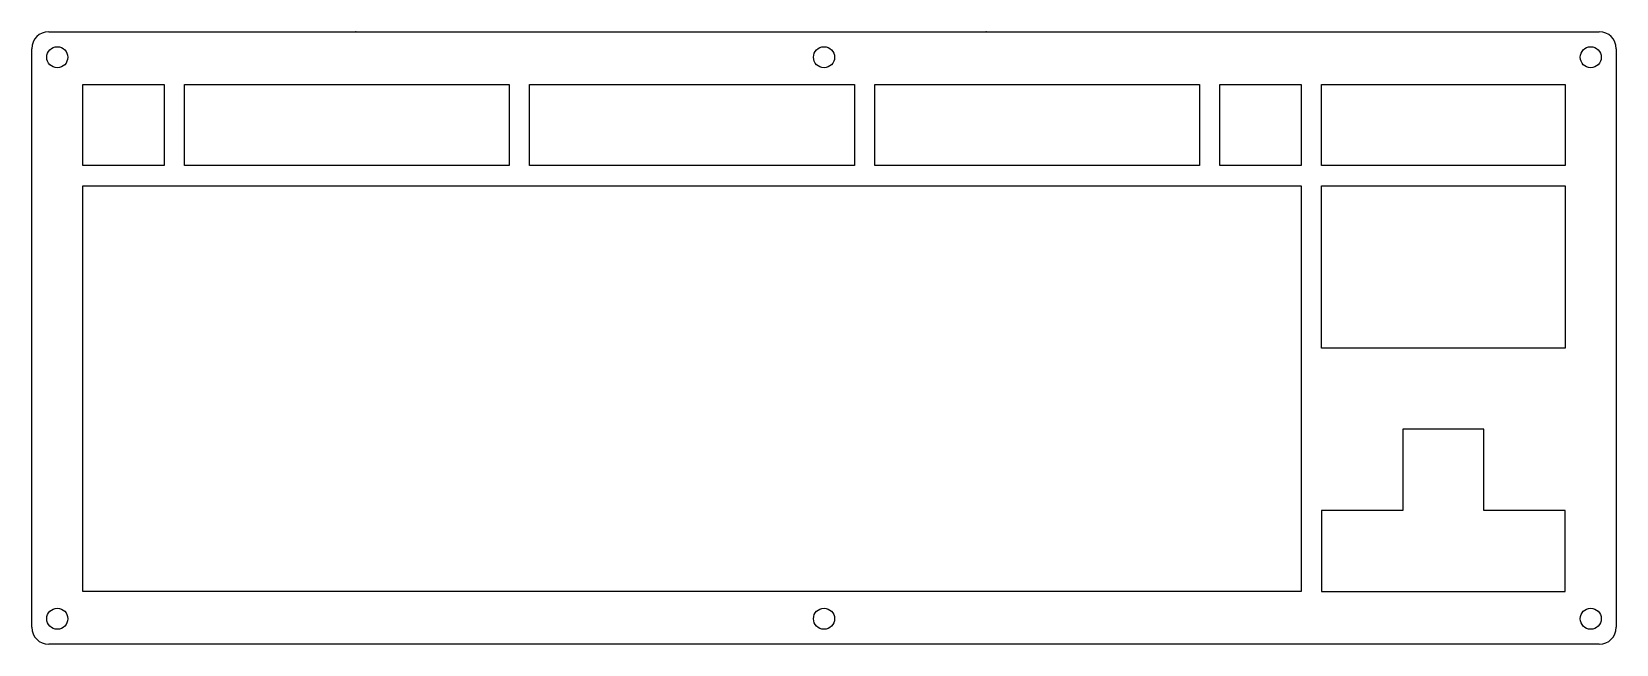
# Model space of a CAD drawing. Extents: x 0 to 372, y 0 to 144.
import ezdxf

# ---------------------------------------------------------------- set-up
doc = ezdxf.new("R2010")
doc.units = 0
doc.header["$MEASUREMENT"] = 0

msp = doc.modelspace()

# ---------------------------------------------------------------- linework, layer by layer
at = {"color": 0}
for p, q in [((4.1, 144.07), (367.76, 144.07)), ((0.1, 4.25), (0.1, 140.07)), ((371.76, 140.07), (371.76, 4.25)), ((12.09, 131.69), (31.15, 131.69)), ((12.09, 112.64), (12.09, 131.69)), ((31.15, 131.69), (31.15, 112.64)), ((35.91, 131.69), (112.11, 131.69)), ((35.91, 112.64), (35.91, 131.69)), ((112.11, 131.69), (112.11, 112.64)), ((116.87, 131.69), (193.07, 131.69)), ((116.87, 112.64), (116.87, 131.69)), ((193.07, 131.69), (193.07, 112.64)), ((197.83, 131.69), (274.03, 131.69)), ((197.83, 112.64), (197.83, 131.69)), ((274.03, 131.69), (274.03, 112.64)), ((278.79, 131.69), (297.85, 131.69)), ((278.79, 112.64), (278.79, 131.69)), ((297.85, 131.69), (297.85, 112.64)), ((302.61, 131.69), (359.76, 131.69)), ((302.61, 112.64), (302.61, 131.69)), ((359.76, 131.69), (359.76, 112.64)), ((31.15, 112.64), (12.09, 112.64)), ((112.11, 112.64), (35.91, 112.64)), ((193.07, 112.64), (116.87, 112.64)), ((274.03, 112.64), (197.83, 112.64)), ((297.85, 112.64), (278.79, 112.64)), ((359.76, 112.64), (302.61, 112.64)), ((12.09, 107.88), (297.85, 107.88)), ((12.09, 12.63), (12.09, 107.88)), ((297.85, 107.88), (297.85, 12.63)), ((302.61, 107.88), (359.76, 107.88)), ((302.61, 69.78), (302.61, 107.88)), ((359.76, 107.88), (359.76, 69.78)), ((359.76, 69.78), (302.61, 69.78)), ((321.66, 50.73), (321.66, 31.68)), ((340.71, 50.73), (321.66, 50.73)), ((340.71, 31.68), (340.71, 50.73)), ((321.66, 31.68), (302.61, 31.68)), ((302.61, 31.68), (302.61, 12.63)), ((359.76, 31.68), (340.71, 31.68)), ((359.76, 12.63), (359.76, 31.68)), ((297.85, 12.63), (12.09, 12.63)), ((302.61, 12.63), (359.76, 12.63)), ((367.76, 0.25), (4.1, 0.25))]:
    msp.add_line(p, q, dxfattribs=at)
at = {"linetype": 'Continuous'}
for centre in [(6.1, 138.07), (185.93, 138.07), (365.76, 138.07), (6.1, 6.25), (185.93, 6.25), (365.76, 6.25)]:
    msp.add_circle(centre, 2.47, dxfattribs=at)
at = {"color": 0}
for centre, start, end in [((4.1, 140.07), 90, 180), ((367.76, 140.07), 0, 90), ((4.1, 4.25), 180, 270), ((367.76, 4.25), 270, 0)]:
    msp.add_arc(centre, 4, start, end, dxfattribs=at)
at = {"linetype": 'Continuous'}
for p in [(76.11, 144.07), (223.93, 144.07)]:
    msp.add_point(p, dxfattribs=at)

doc.saveas('drawing.dxf')
